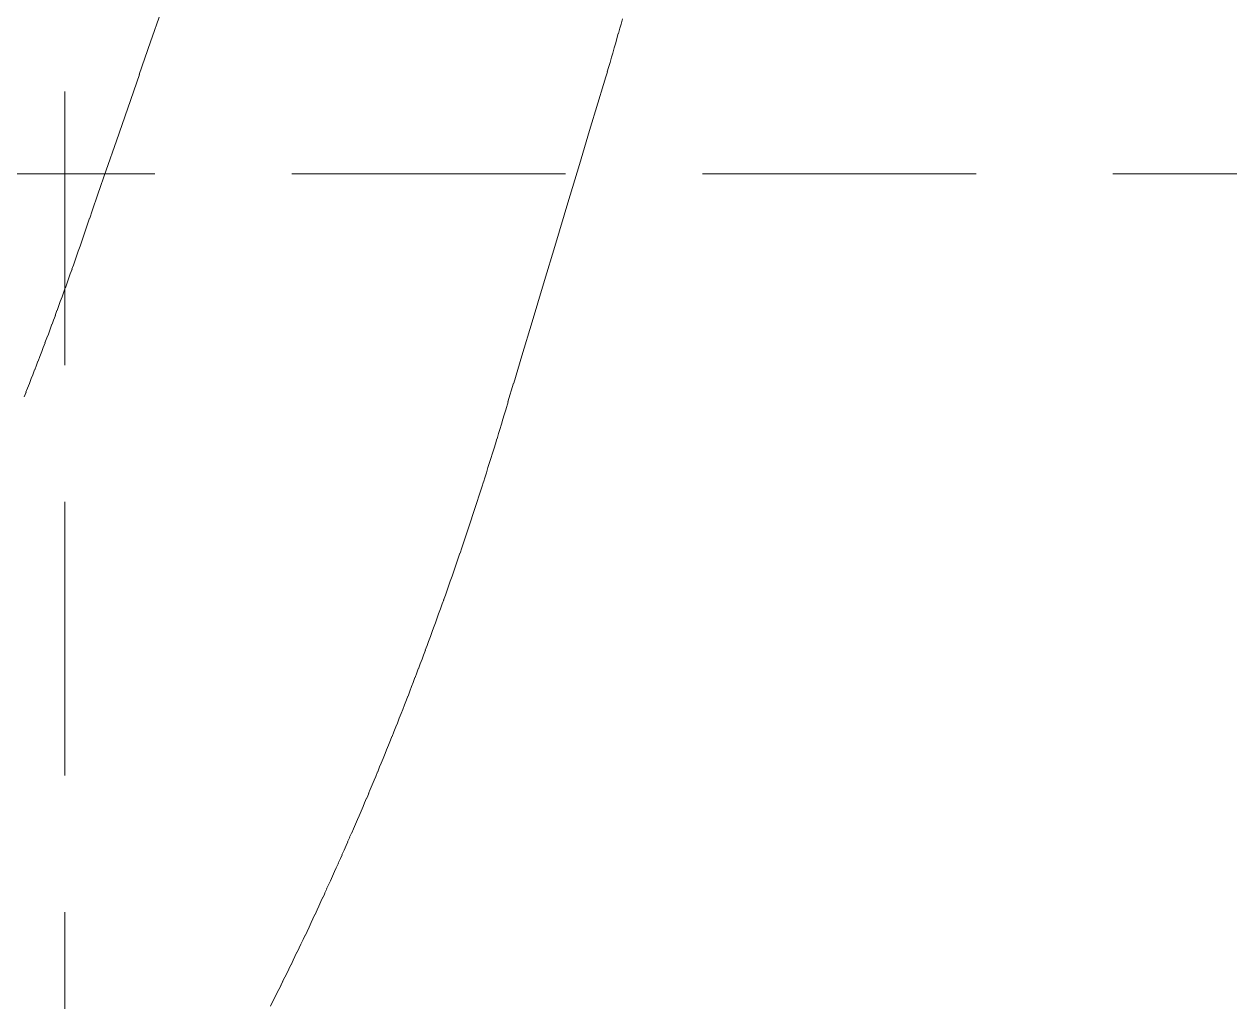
# Model space of a CAD drawing. Header units: feet. Extents: x -406 to 2003, y 7035 to 10885.
# Drawn here: x 736.7 to 793.9, y 9881.8 to 9928.2 of the extents above; entities that cross this region are included whole.
import ezdxf

# ---------------------------------------------------------------- set-up
doc = ezdxf.new("R2010")
doc.units = ezdxf.units.FT
doc.header["$LTSCALE"] = 40
doc.header["$MEASUREMENT"] = 0
doc.linetypes.add('HIDDEN', pattern=[0.375, 0.25, -0.125])
doc.layers.add('1 PROPOSED CONTOURS', color=35, linetype='Continuous', lineweight=0)
doc.layers.add('GRID', color=254, linetype='HIDDEN')

msp = doc.modelspace()

# ---------------------------------------------------------------- linework, layer by layer
at = {"layer": '1 PROPOSED CONTOURS', "color": 35, "elevation": 505}
for points in [[(742.672, 9927.383), (743.156, 9928.781)], [(765.011, 9928.225), (764.956, 9928.029)], [(764.759, 9927.339), (764.688, 9927.092)], [(764.815, 9927.535), (764.759, 9927.339)], [(764.688, 9927.092), (764.617, 9926.846)], [(764.416, 9926.16), (764.359, 9925.966)], [(764.488, 9926.405), (764.416, 9926.16)], [(740.562, 9921.29), (741.046, 9922.687)], [(739.4, 9917.915), (739.465, 9918.104)], [(739.546, 9918.342), (739.628, 9918.581)], [(739.318, 9917.678), (739.4, 9917.915)], [(761.911, 9917.815), (761.334, 9915.894)], [(739.087, 9917.015), (739.169, 9917.252)], [(738.77, 9916.119), (738.853, 9916.355)], [(738.381, 9915.042), (738.466, 9915.276)], [(738.534, 9915.462), (738.618, 9915.697)], [(738.296, 9914.807), (738.381, 9915.042)], [(737.987, 9913.97), (738.055, 9914.155)], [(737.744, 9913.32), (737.813, 9913.504)], [(737.411, 9912.442), (737.499, 9912.673)], [(737.003, 9911.385), (737.074, 9911.567)], [(736.824, 9910.926), (736.914, 9911.155)], [(759.646, 9910.277), (759.534, 9909.907)], [(759.534, 9909.907), (759.46, 9909.659)], [(759.252, 9908.969), (759.193, 9908.773)], [(759.118, 9908.526), (759.042, 9908.28)], [(758.982, 9908.085), (758.906, 9907.84)], [(758.769, 9907.4), (758.692, 9907.155)], [(758.83, 9907.595), (758.769, 9907.4)], [(758.398, 9906.23), (758.336, 9906.037)], [(758.037, 9905.117), (757.958, 9904.875)], [(758.116, 9905.359), (758.037, 9905.117)], [(757.894, 9904.683), (757.814, 9904.442)], [(757.67, 9904.01), (757.59, 9903.77)], [(757.734, 9904.201), (757.67, 9904.01)], [(757.509, 9903.53), (757.444, 9903.339)], [(757.281, 9902.861), (757.216, 9902.671)], [(757.363, 9903.1), (757.281, 9902.861)], [(757.134, 9902.433), (757.052, 9902.194)], [(756.82, 9901.53), (756.754, 9901.342)], [(756.903, 9901.768), (756.82, 9901.53)], [(756.986, 9902.005), (756.903, 9901.768)], [(756.67, 9901.105), (756.586, 9900.868)], [(756.35, 9900.209), (756.283, 9900.022)], [(756.044, 9899.366), (755.958, 9899.132)], [(756.112, 9899.552), (756.044, 9899.366)], [(755.63, 9898.246), (755.561, 9898.061)], [(755.473, 9897.828), (755.386, 9897.596)], [(754.821, 9896.121), (754.731, 9895.892)], [(754.48, 9895.251), (754.389, 9895.022)], [(754.57, 9895.48), (754.48, 9895.251)], [(754.641, 9895.662), (754.57, 9895.48)], [(754.389, 9895.022), (754.317, 9894.841)], [(754.062, 9894.204), (753.971, 9893.977)], [(753.806, 9893.57), (753.713, 9893.343)], [(753.879, 9893.75), (753.806, 9893.57)], [(753.547, 9892.938), (753.454, 9892.712)], [(753.713, 9893.343), (753.621, 9893.117)], [(753.099, 9891.86), (753.024, 9891.681)], [(752.835, 9891.234), (752.76, 9891.057)], [(752.93, 9891.458), (752.835, 9891.234)], [(752.569, 9890.612), (752.493, 9890.435)], [(752.76, 9891.057), (752.665, 9890.834)], [(752.302, 9889.991), (752.225, 9889.815)], [(751.955, 9889.198), (751.858, 9888.978)], [(751.683, 9888.584), (751.585, 9888.365)], [(751.761, 9888.758), (751.683, 9888.584)], [(751.034, 9887.144), (750.935, 9886.927)], [(751.212, 9887.535), (751.134, 9887.362)], [(750.856, 9886.755), (750.756, 9886.538)], [(750.656, 9886.322), (750.577, 9886.15)], [(750.295, 9885.548), (750.194, 9885.333)], [(750.476, 9885.934), (750.376, 9885.719)], [(749.911, 9884.734), (749.809, 9884.52)], [(749.441, 9883.756), (749.338, 9883.544)], [(749.523, 9883.925), (749.441, 9883.756)], [(749.153, 9883.163), (749.049, 9882.952)], [(748.945, 9882.741), (748.862, 9882.573)], [(748.654, 9882.153), (748.57, 9881.986)], [(748.465, 9881.777), (748.36, 9881.567)]]:
    msp.add_lwpolyline(points, dxfattribs=at)
at = {"layer": '1 PROPOSED CONTOURS', "color": 35, "extrusion": (0.962918, -0.269794, 0), "elevation": -1941.932}
msp.add_lwpolyline([(9766.72, 505), (9766.463, 505)], dxfattribs=at)
at = {"layer": '1 PROPOSED CONTOURS', "color": 35, "extrusion": (0.961804, -0.273738, 0), "elevation": -1981.946}
msp.add_lwpolyline([(9757.96, 505), (9757.703, 505)], dxfattribs=at)
at = {"layer": '1 PROPOSED CONTOURS', "color": 35, "extrusion": (0.961999, -0.273054, 0), "elevation": -1974.997}
msp.add_lwpolyline([(9759.626, 505), (9759.369, 505)], dxfattribs=at)
at = {"layer": '1 PROPOSED CONTOURS', "color": 35, "extrusion": (0.944962, -0.327181, 0), "elevation": -2546.258}
msp.add_lwpolyline([(9622.346, 505), (9623.984, 505)], dxfattribs=at)
at = {"layer": '1 PROPOSED CONTOURS', "color": 35, "extrusion": (-0.959725, 0.280942, 0), "elevation": 2055.043}
msp.add_lwpolyline([(-9741.65, 505), (-9741.394, 505)], dxfattribs=at)
at = {"layer": '1 PROPOSED CONTOURS', "color": 35, "extrusion": (-0.9602, 0.279312, 0), "elevation": 2038.503}
msp.add_lwpolyline([(-9745.328, 505), (-9745.125, 505)], dxfattribs=at)
at = {"layer": '1 PROPOSED CONTOURS', "color": 35, "extrusion": (0.944956, -0.327198, 0), "elevation": -2546.423}
msp.add_lwpolyline([(9620.61, 505), (9622.302, 505)], dxfattribs=at)
at = {"layer": '1 PROPOSED CONTOURS', "color": 35, "extrusion": (0.957818, -0.287376, 0), "elevation": -2120.37}
msp.add_lwpolyline([(9726.669, 505), (9726.284, 505)], dxfattribs=at)
at = {"layer": '1 PROPOSED CONTOURS', "color": 35, "extrusion": (0.958515, -0.285041, 0), "elevation": -2096.655}
msp.add_lwpolyline([(9732.064, 505), (9731.809, 505)], dxfattribs=at)
at = {"layer": '1 PROPOSED CONTOURS', "color": 35, "extrusion": (0.957733, -0.28766, 0), "elevation": -2123.251}
msp.add_lwpolyline([(9725.655, 505), (9724.73, 505)], dxfattribs=at)
at = {"layer": '1 PROPOSED CONTOURS', "color": 35, "extrusion": (0.957713, -0.287726, 0), "elevation": -2123.925}
msp.add_lwpolyline([(9724.583, 505), (9723.225, 505)], dxfattribs=at)
at = {"layer": '1 PROPOSED CONTOURS', "color": 35, "extrusion": (-0.944955, 0.327201, 0), "elevation": 2546.457}
msp.add_lwpolyline([(-9618.962, 505), (-9620.601, 505)], dxfattribs=at)
at = {"layer": '1 PROPOSED CONTOURS', "color": 35, "extrusion": (-0.957704, 0.287756, 0), "elevation": 2124.223}
msp.add_lwpolyline([(-9723.16, 505), (-9721.478, 505)], dxfattribs=at)
at = {"layer": '1 PROPOSED CONTOURS', "color": 35, "extrusion": (-0.957699, 0.287772, 0), "elevation": 2124.388}
msp.add_lwpolyline([(-9721.442, 505), (-9719.544, 505)], dxfattribs=at)
at = {"layer": '1 PROPOSED CONTOURS', "color": 35, "extrusion": (-0.944969, 0.327159, 0), "elevation": 2546.028}
msp.add_lwpolyline([(-9616.384, 505), (-9617.596, 505)], dxfattribs=at)
at = {"layer": '1 PROPOSED CONTOURS', "color": 35, "extrusion": (0.944999, -0.327072, 0), "elevation": -2545.15}
msp.add_lwpolyline([(9615.776, 505), (9616.616, 505)], dxfattribs=at)
at = {"layer": '1 PROPOSED CONTOURS', "color": 35, "extrusion": (0.945133, -0.326687, 0), "elevation": -2541.224}
msp.add_lwpolyline([(9616.454, 505), (9616.815, 505)], dxfattribs=at)
at = {"layer": '1 PROPOSED CONTOURS', "color": 35, "extrusion": (0.957696, -0.287782, 0), "elevation": -2124.49}
msp.add_lwpolyline([(9719.521, 505), (9717.515, 505)], dxfattribs=at)
at = {"layer": '1 PROPOSED CONTOURS', "color": 35, "extrusion": (0.947308, -0.320323, 0), "elevation": -2476.492}
msp.add_lwpolyline([(9632.875, 505), (9633.075, 505)], dxfattribs=at)
at = {"layer": '1 PROPOSED CONTOURS', "color": 35, "extrusion": (0.946465, -0.322807, 0), "elevation": -2501.759}
msp.add_lwpolyline([(9626.544, 505), (9626.797, 505)], dxfattribs=at)
at = {"layer": '1 PROPOSED CONTOURS', "color": 35, "extrusion": (0.946043, -0.324042, 0), "elevation": -2514.318}
msp.add_lwpolyline([(9622.568, 505), (9622.819, 505)], dxfattribs=at)
at = {"layer": '1 PROPOSED CONTOURS', "color": 35, "extrusion": (0.944769, -0.327737, 0), "elevation": -2551.906}
msp.add_lwpolyline([(9611.965, 505), (9612.216, 505)], dxfattribs=at)
at = {"layer": '1 PROPOSED CONTOURS', "color": 35, "extrusion": (0.94348, -0.331431, 0), "elevation": -2589.489}
msp.add_lwpolyline([(9601.207, 505), (9601.458, 505)], dxfattribs=at)
at = {"layer": '1 PROPOSED CONTOURS', "color": 35, "extrusion": (-0.944238, 0.329263, 0), "elevation": 2567.435}
msp.add_lwpolyline([(-9607.629, 505), (-9607.829, 505)], dxfattribs=at)
at = {"layer": '1 PROPOSED CONTOURS', "color": 35, "extrusion": (0.942402, -0.334482, 0), "elevation": -2620.543}
msp.add_lwpolyline([(9592.328, 505), (9592.578, 505)], dxfattribs=at)
at = {"layer": '1 PROPOSED CONTOURS', "color": 35, "extrusion": (-0.942942, 0.332956, 0), "elevation": 2605.016}
msp.add_lwpolyline([(-9596.807, 505), (-9597.006, 505)], dxfattribs=at)
at = {"layer": '1 PROPOSED CONTOURS', "color": 35, "extrusion": (0.941084, -0.338173, 0), "elevation": -2658.115}
msp.add_lwpolyline([(9581.285, 505), (9581.535, 505)], dxfattribs=at)
at = {"layer": '1 PROPOSED CONTOURS', "color": 35, "extrusion": (-0.941631, 0.336648, 0), "elevation": 2642.591}
msp.add_lwpolyline([(-9585.828, 505), (-9586.027, 505)], dxfattribs=at)
at = {"layer": '1 PROPOSED CONTOURS', "color": 35, "extrusion": (0.957693, -0.287793, 0), "elevation": -2124.598}
msp.add_lwpolyline([(9715.486, 505), (9713.587, 505)], dxfattribs=at)
at = {"layer": '1 PROPOSED CONTOURS', "color": 35, "extrusion": (0.940303, -0.340338, 0), "elevation": -2680.16}
msp.add_lwpolyline([(9574.694, 505), (9574.892, 505)], dxfattribs=at)
at = {"layer": '1 PROPOSED CONTOURS', "color": 35, "extrusion": (-0.938401, 0.345549, 0), "elevation": 2733.239}
msp.add_lwpolyline([(-9558.732, 505), (-9558.98, 505)], dxfattribs=at)
at = {"layer": '1 PROPOSED CONTOURS', "color": 35, "extrusion": (-0.93896, 0.344026, 0), "elevation": 2717.721}
msp.add_lwpolyline([(-9563.404, 505), (-9563.602, 505)], dxfattribs=at)
at = {"layer": '1 PROPOSED CONTOURS', "color": 35, "extrusion": (-0.938165, 0.34619, 0), "elevation": 2739.759}
msp.add_lwpolyline([(-9556.616, 505), (-9556.865, 505)], dxfattribs=at)
at = {"layer": '1 PROPOSED CONTOURS', "color": 35, "extrusion": (-0.957692, 0.287795, 0), "elevation": 2124.618}
msp.add_lwpolyline([(-9713.583, 505), (-9711.901, 505)], dxfattribs=at)
at = {"layer": '1 PROPOSED CONTOURS', "color": 35, "extrusion": (-0.936796, 0.349875, 0), "elevation": 2777.307}
msp.add_lwpolyline([(-9545.077, 505), (-9545.326, 505)], dxfattribs=at)
at = {"layer": '1 PROPOSED CONTOURS', "color": 35, "extrusion": (0.937035, -0.349235, 0), "elevation": -2770.789}
msp.add_lwpolyline([(9547.22, 505), (9547.468, 505)], dxfattribs=at)
at = {"layer": '1 PROPOSED CONTOURS', "color": 35, "extrusion": (0.935412, -0.353559, 0), "elevation": -2814.846}
msp.add_lwpolyline([(9533.382, 505), (9533.63, 505)], dxfattribs=at)
at = {"layer": '1 PROPOSED CONTOURS', "color": 35, "extrusion": (0.935654, -0.352919, 0), "elevation": -2808.329}
msp.add_lwpolyline([(9535.551, 505), (9535.799, 505)], dxfattribs=at)
at = {"layer": '1 PROPOSED CONTOURS', "color": 35, "extrusion": (0.934012, -0.357241, 0), "elevation": -2852.376}
msp.add_lwpolyline([(9521.529, 505), (9521.776, 505)], dxfattribs=at)
at = {"layer": '1 PROPOSED CONTOURS', "color": 35, "extrusion": (-0.934836, 0.35508, 0), "elevation": 2830.354}
msp.add_lwpolyline([(-9528.593, 505), (-9528.789, 505)], dxfattribs=at)
at = {"layer": '1 PROPOSED CONTOURS', "color": 35, "extrusion": (-0.957692, 0.287794, 0), "elevation": 2124.61}
msp.add_lwpolyline([(-9711.902, 505), (-9710.544, 505)], dxfattribs=at)
at = {"layer": '1 PROPOSED CONTOURS', "color": 35, "extrusion": (0.932597, -0.36092, 0), "elevation": -2889.894}
msp.add_lwpolyline([(9509.519, 505), (9509.766, 505)], dxfattribs=at)
at = {"layer": '1 PROPOSED CONTOURS', "color": 35, "extrusion": (-0.932844, 0.360282, 0), "elevation": 2883.381}
msp.add_lwpolyline([(-9511.743, 505), (-9511.989, 505)], dxfattribs=at)
at = {"layer": '1 PROPOSED CONTOURS', "color": 35, "extrusion": (0.933429, -0.358761, 0), "elevation": -2867.879}
msp.add_lwpolyline([(9516.675, 505), (9516.871, 505)], dxfattribs=at)
at = {"layer": '1 PROPOSED CONTOURS', "color": 35, "extrusion": (0.931415, -0.36396, 0), "elevation": -2920.89}
msp.add_lwpolyline([(9499.602, 505), (9499.848, 505)], dxfattribs=at)
at = {"layer": '1 PROPOSED CONTOURS', "color": 35, "extrusion": (0.92997, -0.367636, 0), "elevation": -2958.388}
msp.add_lwpolyline([(9487.304, 505), (9487.549, 505)], dxfattribs=at)
at = {"layer": '1 PROPOSED CONTOURS', "color": 35, "extrusion": (0.930569, -0.366117, 0), "elevation": -2942.895}
msp.add_lwpolyline([(9492.366, 505), (9492.562, 505)], dxfattribs=at)
at = {"layer": '1 PROPOSED CONTOURS', "color": 35, "extrusion": (-0.957694, 0.287787, 0), "elevation": 2124.544}
msp.add_lwpolyline([(-9710.559, 505), (-9709.632, 505)], dxfattribs=at)
at = {"layer": '1 PROPOSED CONTOURS', "color": 35, "extrusion": (0.957576, -0.288182, 0), "elevation": -2128.542}
msp.add_lwpolyline([(9707.907, 505), (9707.648, 505)], dxfattribs=at)
at = {"layer": '1 PROPOSED CONTOURS', "color": 35, "extrusion": (-0.958082, 0.286493, 0), "elevation": 2111.419}
msp.add_lwpolyline([(-9711.85, 505), (-9711.645, 505)], dxfattribs=at)
at = {"layer": '1 PROPOSED CONTOURS', "color": 35, "extrusion": (0.957204, -0.289415, 0), "elevation": -2141.044}
msp.add_lwpolyline([(9704.899, 505), (9704.641, 505)], dxfattribs=at)
at = {"layer": '1 PROPOSED CONTOURS', "color": 35, "extrusion": (0.956268, -0.292491, 0), "elevation": -2172.232}
msp.add_lwpolyline([(9697.503, 505), (9697.245, 505)], dxfattribs=at)
at = {"layer": '1 PROPOSED CONTOURS', "color": 35, "extrusion": (0.954921, -0.29686, 0), "elevation": -2216.543}
msp.add_lwpolyline([(9686.494, 505), (9686.237, 505)], dxfattribs=at)
at = {"layer": '1 PROPOSED CONTOURS', "color": 35, "extrusion": (-0.955597, 0.294675, 0), "elevation": 2194.385}
msp.add_lwpolyline([(-9691.999, 505), (-9691.794, 505)], dxfattribs=at)
at = {"layer": '1 PROPOSED CONTOURS', "color": 35, "extrusion": (0.952781, -0.303658, 0), "elevation": -2285.514}
msp.add_lwpolyline([(9669.275, 505), (9669.019, 505)], dxfattribs=at)
at = {"layer": '1 PROPOSED CONTOURS', "color": 35, "extrusion": (0.95327, -0.30212, 0), "elevation": -2269.908}
msp.add_lwpolyline([(9673.154, 505), (9672.95, 505)], dxfattribs=at)
at = {"layer": '1 PROPOSED CONTOURS', "color": 35, "extrusion": (-0.953756, 0.300582, 0), "elevation": 2254.305}
msp.add_lwpolyline([(-9677.058, 505), (-9676.802, 505)], dxfattribs=at)
at = {"layer": '1 PROPOSED CONTOURS', "color": 35, "extrusion": (-0.951587, 0.307379, 0), "elevation": 2323.289}
msp.add_lwpolyline([(-9659.553, 505), (-9659.298, 505)], dxfattribs=at)
at = {"layer": '1 PROPOSED CONTOURS', "color": 35, "extrusion": (-0.952575, 0.304304, 0), "elevation": 2292.075}
msp.add_lwpolyline([(-9667.466, 505), (-9667.21, 505)], dxfattribs=at)
at = {"layer": '1 PROPOSED CONTOURS', "color": 35, "extrusion": (0.950879, -0.309563, 0), "elevation": -2345.459}
msp.add_lwpolyline([(9653.684, 505), (9653.481, 505)], dxfattribs=at)
at = {"layer": '1 PROPOSED CONTOURS', "color": 35, "extrusion": (-0.951378, 0.308026, 0), "elevation": 2329.851}
msp.add_lwpolyline([(-9657.717, 505), (-9657.462, 505)], dxfattribs=at)
at = {"layer": '1 PROPOSED CONTOURS', "color": 35, "extrusion": (0.949659, -0.313285, 0), "elevation": -2383.243}
msp.add_lwpolyline([(9643.713, 505), (9643.511, 505)], dxfattribs=at)
at = {"layer": '1 PROPOSED CONTOURS', "color": 35, "extrusion": (-0.948936, 0.315468, 0), "elevation": 2405.42}
msp.add_lwpolyline([(-9637.749, 505), (-9637.496, 505)], dxfattribs=at)
at = {"layer": '1 PROPOSED CONTOURS', "color": 35, "extrusion": (-0.947691, 0.319189, 0), "elevation": 2443.212}
msp.add_lwpolyline([(-9627.529, 505), (-9627.276, 505)], dxfattribs=at)
at = {"layer": '1 PROPOSED CONTOURS', "color": 35, "extrusion": (0.94665, -0.322263, 0), "elevation": -2474.443}
msp.add_lwpolyline([(9619.095, 505), (9618.842, 505)], dxfattribs=at)
at = {"layer": '1 PROPOSED CONTOURS', "color": 35, "extrusion": (0.945376, -0.325982, 0), "elevation": -2512.242}
msp.add_lwpolyline([(9608.585, 505), (9608.333, 505)], dxfattribs=at)
at = {"layer": '1 PROPOSED CONTOURS', "color": 35, "extrusion": (-0.944621, 0.328165, 0), "elevation": 2534.424}
msp.add_lwpolyline([(-9602.254, 505), (-9602.053, 505)], dxfattribs=at)
at = {"layer": '1 PROPOSED CONTOURS', "color": 35, "extrusion": (0.942004, -0.335601, 0), "elevation": -2610.031}
msp.add_lwpolyline([(9580.572, 505), (9580.373, 505)], dxfattribs=at)
at = {"layer": '1 PROPOSED CONTOURS', "color": 35, "extrusion": (0.942779, -0.333419, 0), "elevation": -2587.846}
msp.add_lwpolyline([(9587.09, 505), (9586.839, 505)], dxfattribs=at)
at = {"layer": '1 PROPOSED CONTOURS', "color": 35, "extrusion": (-0.941224, 0.337782, 0), "elevation": 2632.218}
msp.add_lwpolyline([(-9574.05, 505), (-9573.799, 505)], dxfattribs=at)
at = {"layer": '1 PROPOSED CONTOURS', "color": 35, "extrusion": (-0.941456, 0.337136, 0), "elevation": 2625.651}
msp.add_lwpolyline([(-9576.103, 505), (-9575.853, 505)], dxfattribs=at)
at = {"layer": '1 PROPOSED CONTOURS', "color": 35, "extrusion": (0.939882, -0.341498, 0), "elevation": -2670.023}
msp.add_lwpolyline([(9562.876, 505), (9562.626, 505)], dxfattribs=at)
at = {"layer": '1 PROPOSED CONTOURS', "color": 35, "extrusion": (0.940117, -0.340853, 0), "elevation": -2663.456}
msp.add_lwpolyline([(9564.957, 505), (9564.707, 505)], dxfattribs=at)
at = {"layer": '1 PROPOSED CONTOURS', "color": 35, "extrusion": (0.93739, -0.348282, 0), "elevation": -2739.066}
msp.add_lwpolyline([(9542.183, 505), (9541.934, 505)], dxfattribs=at)
at = {"layer": '1 PROPOSED CONTOURS', "color": 35, "extrusion": (-0.937958, 0.346748, 0), "elevation": 2723.446}
msp.add_lwpolyline([(-9546.851, 505), (-9546.653, 505)], dxfattribs=at)
at = {"layer": '1 PROPOSED CONTOURS', "color": 35, "extrusion": (-0.938524, 0.345213, 0), "elevation": 2707.828}
msp.add_lwpolyline([(-9551.542, 505), (-9551.292, 505)], dxfattribs=at)
at = {"layer": '1 PROPOSED CONTOURS', "color": 35, "extrusion": (0.936002, -0.351996, 0), "elevation": -2776.869}
msp.add_lwpolyline([(9530.555, 505), (9530.307, 505)], dxfattribs=at)
at = {"layer": '1 PROPOSED CONTOURS', "color": 35, "extrusion": (0.93715, -0.348928, 0), "elevation": -2745.632}
msp.add_lwpolyline([(9540.047, 505), (9539.798, 505)], dxfattribs=at)
at = {"layer": '1 PROPOSED CONTOURS', "color": 35, "extrusion": (0.93518, -0.354174, 0), "elevation": -2799.051}
msp.add_lwpolyline([(9523.567, 505), (9523.37, 505)], dxfattribs=at)
at = {"layer": '1 PROPOSED CONTOURS', "color": 35, "extrusion": (0.933766, -0.357885, 0), "elevation": -2836.85}
msp.add_lwpolyline([(9511.683, 505), (9511.487, 505)], dxfattribs=at)
at = {"layer": '1 PROPOSED CONTOURS', "color": 35, "extrusion": (-0.934352, 0.356352, 0), "elevation": 2821.234}
msp.add_lwpolyline([(-9516.574, 505), (-9516.327, 505)], dxfattribs=at)
at = {"layer": '1 PROPOSED CONTOURS', "color": 35, "extrusion": (-0.934597, 0.355708, 0), "elevation": 2814.669}
msp.add_lwpolyline([(-9518.766, 505), (-9518.518, 505)], dxfattribs=at)
at = {"layer": '1 PROPOSED CONTOURS', "color": 35, "extrusion": (0.932335, -0.361595, 0), "elevation": -2874.645}
msp.add_lwpolyline([(9499.638, 505), (9499.441, 505)], dxfattribs=at)
at = {"layer": '1 PROPOSED CONTOURS', "color": 35, "extrusion": (0.932928, -0.360063, 0), "elevation": -2859.031}
msp.add_lwpolyline([(9504.596, 505), (9504.349, 505)], dxfattribs=at)
at = {"layer": '1 PROPOSED CONTOURS', "color": 35, "extrusion": (0.933177, -0.359418, 0), "elevation": -2852.466}
msp.add_lwpolyline([(9506.815, 505), (9506.568, 505)], dxfattribs=at)
at = {"layer": '1 PROPOSED CONTOURS', "color": 35, "extrusion": (-0.931488, 0.363772, 0), "elevation": 2896.824}
msp.add_lwpolyline([(-9492.455, 505), (-9492.208, 505)], dxfattribs=at)
at = {"layer": '1 PROPOSED CONTOURS', "color": 35, "extrusion": (0.928559, -0.371186, 0), "elevation": -2972.395}
msp.add_lwpolyline([(9467.686, 505), (9467.441, 505)], dxfattribs=at)
at = {"layer": '1 PROPOSED CONTOURS', "color": 35, "extrusion": (-0.928816, 0.370542, 0), "elevation": 2965.833}
msp.add_lwpolyline([(-9469.989, 505), (-9469.744, 505)], dxfattribs=at)
at = {"layer": '1 PROPOSED CONTOURS', "color": 35, "extrusion": (0.927945, -0.372716, 0), "elevation": -2988.002}
msp.add_lwpolyline([(9462.527, 505), (9462.332, 505)], dxfattribs=at)
at = {"layer": '1 PROPOSED CONTOURS', "color": 35, "extrusion": (0.927069, -0.37489, 0), "elevation": -3010.171}
msp.add_lwpolyline([(9455.058, 505), (9454.813, 505)], dxfattribs=at)
at = {"layer": '1 PROPOSED CONTOURS', "color": 35, "extrusion": (0.924936, -0.380122, 0), "elevation": -3063.543}
msp.add_lwpolyline([(9436.971, 505), (9436.777, 505)], dxfattribs=at)
at = {"layer": '1 PROPOSED CONTOURS', "color": 35, "extrusion": (0.92277, -0.385351, 0), "elevation": -3116.9}
msp.add_lwpolyline([(9418.606, 505), (9418.363, 505)], dxfattribs=at)
at = {"layer": '1 PROPOSED CONTOURS', "color": 35, "extrusion": (0.923407, -0.383823, 0), "elevation": -3101.301}
msp.add_lwpolyline([(9423.947, 505), (9423.754, 505)], dxfattribs=at)
at = {"layer": '1 PROPOSED CONTOURS', "color": 35, "extrusion": (0.924041, -0.382294, 0), "elevation": -3085.703}
msp.add_lwpolyline([(9429.31, 505), (9429.066, 505)], dxfattribs=at)
at = {"layer": '1 PROPOSED CONTOURS', "color": 35, "extrusion": (0.922502, -0.385993, 0), "elevation": -3123.457}
msp.add_lwpolyline([(9416.19, 505), (9415.947, 505)], dxfattribs=at)
at = {"layer": '1 PROPOSED CONTOURS', "color": 35, "extrusion": (0.921217, -0.389049, 0), "elevation": -3154.646}
msp.add_lwpolyline([(9405.35, 505), (9405.108, 505)], dxfattribs=at)
at = {"layer": '1 PROPOSED CONTOURS', "color": 35, "extrusion": (0.919373, -0.393386, 0), "elevation": -3198.936}
msp.add_lwpolyline([(9389.458, 505), (9389.216, 505)], dxfattribs=at)
at = {"layer": '1 PROPOSED CONTOURS', "color": 35, "extrusion": (-0.917784, 0.397079, 0), "elevation": 3236.659}
msp.add_lwpolyline([(-9375.844, 505), (-9375.603, 505)], dxfattribs=at)
at = {"layer": '1 PROPOSED CONTOURS', "color": 35, "extrusion": (-0.918062, 0.396438, 0), "elevation": 3230.108}
msp.add_lwpolyline([(-9378.345, 505), (-9378.103, 505)], dxfattribs=at)
at = {"layer": '1 PROPOSED CONTOURS', "color": 35, "extrusion": (-0.916179, 0.40077, 0), "elevation": 3274.372}
msp.add_lwpolyline([(-9362.065, 505), (-9361.824, 505)], dxfattribs=at)
at = {"layer": '1 PROPOSED CONTOURS', "color": 35, "extrusion": (0.916459, -0.400129, 0), "elevation": -3267.823}
msp.add_lwpolyline([(9364.594, 505), (9364.353, 505)], dxfattribs=at)
at = {"layer": '1 PROPOSED CONTOURS', "color": 35, "extrusion": (0.914556, -0.404459, 0), "elevation": -3312.072}
msp.add_lwpolyline([(9348.121, 505), (9347.88, 505)], dxfattribs=at)
at = {"layer": '1 PROPOSED CONTOURS', "color": 35, "extrusion": (0.91551, -0.402295, 0), "elevation": -3289.949}
msp.add_lwpolyline([(9356.362, 505), (9356.17, 505)], dxfattribs=at)
at = {"layer": '1 PROPOSED CONTOURS', "color": 35, "extrusion": (0.912917, -0.408146, 0), "elevation": -3349.759}
msp.add_lwpolyline([(9334.01, 505), (9333.77, 505)], dxfattribs=at)
at = {"layer": '1 PROPOSED CONTOURS', "color": 35, "extrusion": (0.911261, -0.41183, 0), "elevation": -3387.432}
msp.add_lwpolyline([(9319.734, 505), (9319.494, 505)], dxfattribs=at)
at = {"layer": '1 PROPOSED CONTOURS', "color": 35, "extrusion": (0.91155, -0.41119, 0), "elevation": -3380.89}
msp.add_lwpolyline([(9322.349, 505), (9322.109, 505)], dxfattribs=at)
at = {"layer": '1 PROPOSED CONTOURS', "color": 35, "extrusion": (0.912235, -0.409668, 0), "elevation": -3365.324}
msp.add_lwpolyline([(9328.169, 505), (9327.979, 505)], dxfattribs=at)
at = {"layer": '1 PROPOSED CONTOURS', "color": 35, "extrusion": (-0.90988, 0.414872, 0), "elevation": 3418.551}
msp.add_lwpolyline([(-9307.934, 505), (-9307.695, 505)], dxfattribs=at)
at = {"layer": '1 PROPOSED CONTOURS', "color": 35, "extrusion": (0.908892, -0.417032, 0), "elevation": -3440.644}
msp.add_lwpolyline([(9299.312, 505), (9299.122, 505)], dxfattribs=at)
at = {"layer": '1 PROPOSED CONTOURS', "color": 35, "extrusion": (-0.906489, 0.422229, 0), "elevation": 3493.826}
msp.add_lwpolyline([(-9278.605, 505), (-9278.367, 505)], dxfattribs=at)
at = {"layer": '1 PROPOSED CONTOURS', "color": 35, "extrusion": (0.907898, -0.419191, 0), "elevation": -3462.733}
msp.add_lwpolyline([(9290.681, 505), (9290.443, 505)], dxfattribs=at)
at = {"layer": '1 PROPOSED CONTOURS', "color": 35, "extrusion": (0.905482, -0.424385, 0), "elevation": -3515.9}
msp.add_lwpolyline([(9269.787, 505), (9269.598, 505)], dxfattribs=at)
at = {"layer": '1 PROPOSED CONTOURS', "color": 35, "extrusion": (-0.903032, 0.429574, 0), "elevation": 3569.033}
msp.add_lwpolyline([(-9248.606, 505), (-9248.369, 505)], dxfattribs=at)
at = {"layer": '1 PROPOSED CONTOURS', "color": 35, "extrusion": (0.903751, -0.428058, 0), "elevation": -3553.502}
msp.add_lwpolyline([(9254.773, 505), (9254.585, 505)], dxfattribs=at)
at = {"layer": '1 PROPOSED CONTOURS', "color": 35, "extrusion": (0.904468, -0.426541, 0), "elevation": -3537.969}
msp.add_lwpolyline([(9260.96, 505), (9260.722, 505)], dxfattribs=at)
at = {"layer": '1 PROPOSED CONTOURS', "color": 35, "extrusion": (-0.901277, 0.433243, 0), "elevation": 3606.61}
msp.add_lwpolyline([(-9233.355, 505), (-9233.119, 505)], dxfattribs=at)
at = {"layer": '1 PROPOSED CONTOURS', "color": 35, "extrusion": (-0.902004, 0.431727, 0), "elevation": 3591.086}
msp.add_lwpolyline([(-9239.592, 505), (-9239.404, 505)], dxfattribs=at)
at = {"layer": '1 PROPOSED CONTOURS', "color": 35, "extrusion": (0.900971, -0.433879, 0), "elevation": -3613.134}
msp.add_lwpolyline([(9230.568, 505), (9230.331, 505)], dxfattribs=at)
at = {"layer": '1 PROPOSED CONTOURS', "color": 35, "extrusion": (0.898459, -0.439058, 0), "elevation": -3666.196}
msp.add_lwpolyline([(9208.724, 505), (9208.537, 505)], dxfattribs=at)
at = {"layer": '1 PROPOSED CONTOURS', "color": 35, "extrusion": (-0.899197, 0.437544, 0), "elevation": 3650.687}
msp.add_lwpolyline([(-9215.119, 505), (-9214.884, 505)], dxfattribs=at)
at = {"layer": '1 PROPOSED CONTOURS', "color": 35, "extrusion": (0.895913, -0.44423, 0), "elevation": -3719.219}
msp.add_lwpolyline([(9186.592, 505), (9186.357, 505)], dxfattribs=at)
at = {"layer": '1 PROPOSED CONTOURS', "color": 35, "extrusion": (-0.897406, 0.441206, 0), "elevation": 3688.22}
msp.add_lwpolyline([(-9199.503, 505), (-9199.267, 505)], dxfattribs=at)
at = {"layer": '1 PROPOSED CONTOURS', "color": 35, "extrusion": (0.894091, -0.447886, 0), "elevation": -3756.712}
msp.add_lwpolyline([(9170.666, 505), (9170.432, 505)], dxfattribs=at)
at = {"layer": '1 PROPOSED CONTOURS', "color": 35, "extrusion": (-0.895598, 0.444865, 0), "elevation": 3725.732}
msp.add_lwpolyline([(-9183.717, 505), (-9183.482, 505)], dxfattribs=at)
at = {"layer": 'GRID', "color": 252, "linetype": 'HIDDEN', "lineweight": 0, "ltscale": 1.3}
for p, q in [((738.603, 7338.031), (738.603, 10822.138)), ((-342.624, 9921.115), (1939.967, 9921.115))]:
    msp.add_line(p, q, dxfattribs=at)

doc.saveas('drawing.dxf')
